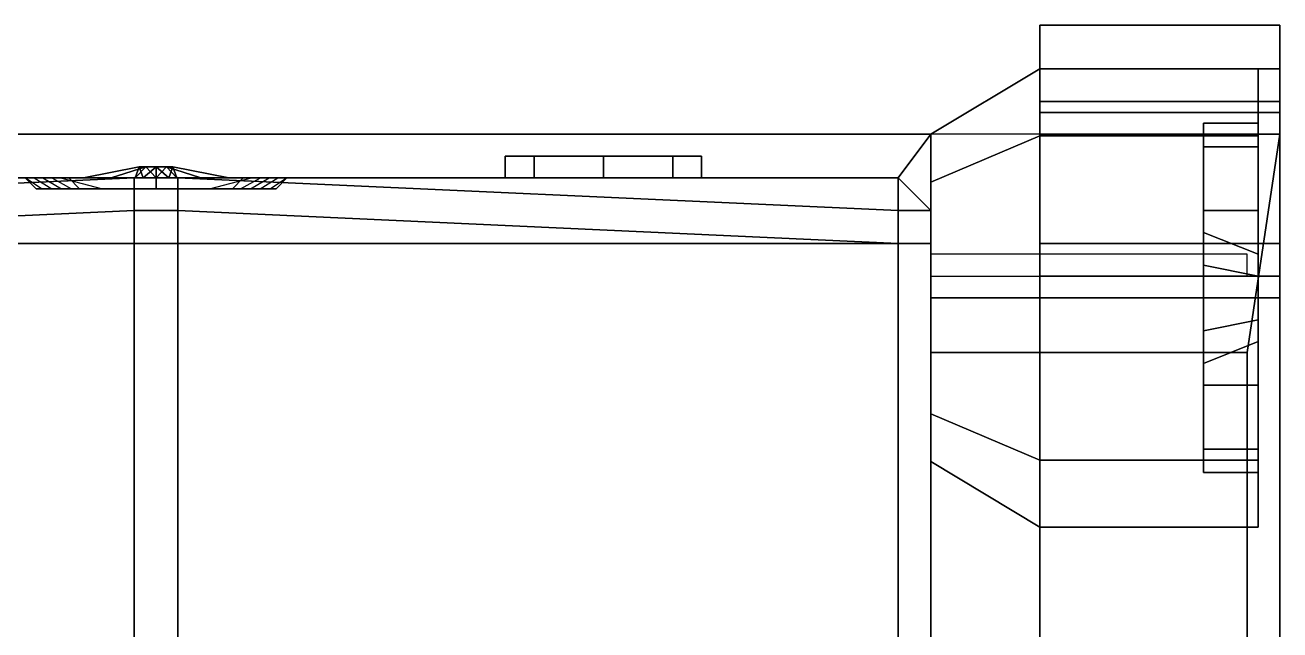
# Model space of a CAD drawing. Header units: millimetres. Extents: x -1 to 1, y -7.8 to 4.7.
# Drawn here: x -0.12 to 1.03, y 1.516 to 2.07 of the extents above; entities that cross this region are included whole.
import ezdxf

# ---------------------------------------------------------------- set-up
doc = ezdxf.new("R2010")
doc.units = ezdxf.units.MM
for name, color, linetype in [('fenders', 6, 'Continuous'), ('tracks', 3, 'Continuous'), ('wheels', 2, 'Continuous')]:
    doc.layers.add(name, color=color, linetype=linetype)

msp = doc.modelspace()

# ---------------------------------------------------------------- linework, layer by layer
for points in [[(0.81, 1.9685, 0.6185), (0.81, 2.03, 0.47), (0.71, 1.97, 0.47), (0.71, 1.9261, 0.5761)], [(0.81, 2.03, 0.47), (0.81, 1.9685, 0.3215), (0.71, 1.9261, 0.3639), (0.71, 1.97, 0.47)], [(0.71, 1.97, 0.56), (0.71, 1.35, 0.32), (-0.71, 1.35, 0.32), (-0.71, 1.97, 0.56)], [(0.71, 1.97, 0.81), (0.71, 1.97, 0.56), (-0.71, 1.97, 0.56), (-0.71, 1.97, 0.81)], [(0.68, 1.93, 0.81), (0.71, 1.97, 0.81), (-0.71, 1.97, 0.81), (-0.68, 1.93, 0.81)], [(0.71, 1.9, 0.81), (0.71, 1.97, 0.81), (0.71, 1.97, 0.81), (0.68, 1.93, 0.81)], [(0.71, -1.92, 0.47), (0.71, -1.69, 0.32), (0.71, 1.35, 0.32), (0.71, 1.97, 0.56)], [(0.71, -1.92, 0.81), (0.71, -1.92, 0.47), (0.71, 1.97, 0.56), (0.71, 1.97, 0.81)], [(0.71, 1.9261, 0.3639), (0.71, 1.82, 0.32), (0.71, 1.7139, 0.3639), (0.71, 1.97, 0.47)], [(0.71, 1.97, 0.47), (0.71, 1.7139, 0.3639), (0.71, 1.6793, 0.4475), (0.71, 1.9379, 0.5476)], [(0.81, 1.82, 0.68), (0.81, 1.9685, 0.6185), (0.71, 1.9261, 0.5761), (0.71, 1.82, 0.62)], [(0.81, 1.9685, 0.3215), (0.81, 1.82, 0.26), (0.71, 1.82, 0.32), (0.71, 1.9261, 0.3639)], [(0.3464, 1.95, 1.0236), (0.32, 1.95, 0.96), (0.32, 1.93, 0.96), (0.3464, 1.93, 1.0236)], [(0.32, 1.95, 0.96), (0.3464, 1.95, 0.8964), (0.3464, 1.93, 0.8964), (0.32, 1.93, 0.96)], [(0.5, 1.95, 0.96), (0.3464, 1.95, 0.8964), (0.32, 1.95, 0.96), (0.4736, 1.95, 1.0236)], [(0.4736, 1.95, 1.0236), (0.32, 1.95, 0.96), (0.3464, 1.95, 1.0236), (0.41, 1.95, 1.05)], [(0.41, 1.95, 1.05), (0.3464, 1.95, 1.0236), (0.3464, 1.93, 1.0236), (0.41, 1.93, 1.05)], [(0.3464, 1.95, 0.8964), (0.41, 1.95, 0.87), (0.41, 1.93, 0.87), (0.3464, 1.93, 0.8964)], [(0.4736, 1.95, 0.8964), (0.41, 1.95, 0.87), (0.3464, 1.95, 0.8964), (0.5, 1.95, 0.96)], [(0.4736, 1.95, 1.0236), (0.41, 1.95, 1.05), (0.41, 1.93, 1.05), (0.4736, 1.93, 1.0236)], [(0.41, 1.95, 0.87), (0.4736, 1.95, 0.8964), (0.4736, 1.93, 0.8964), (0.41, 1.93, 0.87)], [(0.5, 1.95, 0.96), (0.4736, 1.95, 1.0236), (0.4736, 1.93, 1.0236), (0.5, 1.93, 0.96)], [(0.4736, 1.95, 0.8964), (0.5, 1.95, 0.96), (0.5, 1.93, 0.96), (0.4736, 1.93, 0.8964)], [(-0.0118, 1.93, 1.1662), (-0.0154, 1.94, 1.155), (-0.0666, 1.93, 1.1716)], [(-0.0154, 1.94, 1.155), (-0.019, 1.93, 1.1438), (-0.0666, 1.93, 1.1716)], [(-0.019, 1.93, 1.1438), (-0.0095, 1.94, 1.1369), (-0.0411, 1.93, 1.0934)], [(-0.0095, 1.94, 1.1369), (0, 1.93, 1.13), (-0.0411, 1.93, 1.0934)], [(-0.019, 1.93, 1.1438), (-0.0154, 1.94, 1.155), (-0.0095, 1.94, 1.1369)], [(-0.0118, 1.93, 1.1662), (0, 1.94, 1.1662), (-0.0154, 1.94, 1.155)], [(0.0154, 1.94, 1.155), (-0.0095, 1.94, 1.1369), (-0.0154, 1.94, 1.155), (0, 1.94, 1.1662)], [(0, 1.94, 1.1662), (-0.0118, 1.93, 1.1662), (0, 1.93, 1.22)], [(0, 1.93, 1.13), (-0.0095, 1.94, 1.1369), (0.0095, 1.94, 1.1369)], [(0.0095, 1.94, 1.1369), (0.0095, 1.94, 1.1369), (-0.0095, 1.94, 1.1369), (0.0154, 1.94, 1.155)], [(0.0118, 1.93, 1.1662), (0, 1.94, 1.1662), (0, 1.93, 1.22)], [(0, 1.93, 1.13), (0.0095, 1.94, 1.1369), (0.0411, 1.93, 1.0934)], [(0.0118, 1.93, 1.1662), (0.0154, 1.94, 1.155), (0, 1.94, 1.1662)], [(0.0095, 1.94, 1.1369), (0.019, 1.93, 1.1438), (0.0411, 1.93, 1.0934)], [(0.019, 1.93, 1.1438), (0.0095, 1.94, 1.1369), (0.0154, 1.94, 1.155)], [(0.0154, 1.94, 1.155), (0.0118, 1.93, 1.1662), (0.0666, 1.93, 1.1716)], [(0.019, 1.93, 1.1438), (0.0154, 1.94, 1.155), (0.0666, 1.93, 1.1716)], [(-0.68, 1.9, 1.2), (-0.68, 1.87, 1.23), (-0.02, 1.9, 1.26), (-0.02, 1.93, 1.23)], [(-0.68, 1.93, 1.16), (-0.68, 1.9, 1.2), (-0.02, 1.93, 1.23)], [(0.68, 1.93, 0.81), (-0.68, 1.93, 0.81), (-0.12, 1.93, 0.87), (0.12, 1.93, 0.87)], [(-0.12, 1.93, 0.87), (-0.68, 1.93, 0.81), (-0.68, 1.93, 0.81), (-0.41, 1.93, 0.87)], [(-0.3464, 1.93, 1.0236), (-0.41, 1.93, 1.05), (-0.68, 1.93, 1.16), (-0.12, 1.93, 0.97)], [(-0.68, 1.93, 1.16), (-0.08, 1.93, 1.06), (-0.12, 1.93, 0.97), (-0.68, 1.93, 1.16)], [(-0.0666, 1.93, 1.1284), (-0.0411, 1.93, 1.0934), (-0.08, 1.93, 1.06), (-0.68, 1.93, 1.16)], [(-0.68, 1.93, 1.16), (-0.02, 1.93, 1.23), (-0.0411, 1.93, 1.2066), (-0.68, 1.93, 1.16)], [(-0.68, 1.93, 1.16), (-0.0411, 1.93, 1.2066), (-0.0666, 1.93, 1.1716), (-0.68, 1.93, 1.16)], [(-0.68, 1.93, 1.16), (-0.0666, 1.93, 1.1716), (-0.0666, 1.93, 1.1284), (-0.68, 1.93, 1.16)], [(-0.32, 1.93, 0.96), (-0.3464, 1.93, 1.0236), (-0.12, 1.93, 0.97), (-0.12, 1.93, 0.87)], [(-0.12, 1.93, 0.87), (-0.11, 1.92, 0.88), (0.11, 1.92, 0.88), (0.12, 1.93, 0.87)], [(-0.12, 1.93, 0.97), (-0.11, 1.92, 0.97), (-0.11, 1.92, 0.88), (-0.12, 1.93, 0.87)], [(-0.08, 1.93, 1.06), (-0.07, 1.92, 1.05), (-0.11, 1.92, 0.97), (-0.12, 1.93, 0.97)], [(-0.12, 1.93, 0.881), (-0.11, 1.92, 0.891), (0.11, 1.92, 0.891), (0.12, 1.93, 0.881)], [(-0.12, 1.93, 0.899), (-0.11, 1.92, 0.909), (0.11, 1.92, 0.909), (0.12, 1.93, 0.899)], [(-0.12, 1.93, 0.917), (-0.11, 1.92, 0.927), (0.11, 1.92, 0.927), (0.12, 1.93, 0.917)], [(-0.12, 1.93, 0.935), (-0.11, 1.92, 0.945), (0.11, 1.92, 0.945), (0.12, 1.93, 0.935)], [(-0.12, 1.93, 0.953), (-0.11, 1.92, 0.963), (0.11, 1.92, 0.963), (0.12, 1.93, 0.953)], [(-0.1196, 1.93, 0.971), (-0.1045, 1.92, 0.981), (0.1045, 1.92, 0.981), (0.1196, 1.93, 0.971)], [(-0.1116, 1.93, 0.989), (-0.0955, 1.92, 0.999), (0.0955, 1.92, 0.999), (0.1116, 1.93, 0.989)], [(-0.1036, 1.93, 1.007), (-0.0865, 1.92, 1.017), (0.0865, 1.92, 1.017), (0.1036, 1.93, 1.007)], [(-0.0956, 1.93, 1.025), (-0.0775, 1.92, 1.035), (0.0775, 1.92, 1.035), (0.0956, 1.93, 1.025)], [(-0.0876, 1.93, 1.043), (-0.049, 1.92, 1.053), (0.049, 1.92, 1.053), (0.0876, 1.93, 1.043)], [(0, 1.93, 1.07), (0, 1.92, 1.06), (-0.07, 1.92, 1.05), (-0.08, 1.93, 1.06)], [(0, 1.93, 1.08), (0, 1.93, 1.07), (-0.08, 1.93, 1.06), (-0.0411, 1.93, 1.0934)], [(-0.0118, 1.93, 1.1662), (-0.0118, 1.93, 1.1662), (-0.0666, 1.93, 1.1716), (-0.0411, 1.93, 1.2066)], [(-0.019, 1.93, 1.1438), (-0.019, 1.93, 1.1438), (-0.0666, 1.93, 1.1284), (-0.0666, 1.93, 1.1716)], [(-0.019, 1.93, 1.1438), (-0.019, 1.93, 1.1438), (-0.0411, 1.93, 1.0934), (-0.0666, 1.93, 1.1284)], [(-0.0118, 1.93, 1.1662), (-0.0118, 1.93, 1.1662), (-0.0411, 1.93, 1.2066), (0, 1.93, 1.22)], [(0, 1.93, 1.13), (0, 1.93, 1.13), (0, 1.93, 1.08), (-0.0411, 1.93, 1.0934)], [(-0.0411, 1.93, 1.2066), (-0.02, 1.93, 1.23), (0, 1.93, 1.22), (-0.0411, 1.93, 1.2066)], [(-0.02, 1.93, 1.23), (-0.02, 1.9, 1.26), (0.02, 1.9, 1.26), (0.02, 1.93, 1.23)], [(0, 1.93, 1.22), (-0.02, 1.93, 1.23), (0.02, 1.93, 1.23), (0, 1.93, 1.22)], [(0.0118, 1.93, 1.1662), (0.0118, 1.93, 1.1662), (0, 1.93, 1.22), (0.0411, 1.93, 1.2066)], [(0, 1.93, 1.13), (0, 1.93, 1.13), (0.0411, 1.93, 1.0934), (0, 1.93, 1.08)], [(0.08, 1.93, 1.06), (0.07, 1.92, 1.05), (0, 1.92, 1.06), (0, 1.93, 1.07)], [(0.0411, 1.93, 1.0934), (0.08, 1.93, 1.06), (0, 1.93, 1.07), (0, 1.93, 1.08)], [(0.0411, 1.93, 1.2066), (0, 1.93, 1.22), (0.02, 1.93, 1.23), (0.0411, 1.93, 1.2066)], [(0.0118, 1.93, 1.1662), (0.0118, 1.93, 1.1662), (0.0411, 1.93, 1.2066), (0.0666, 1.93, 1.1716)], [(0.019, 1.93, 1.1438), (0.019, 1.93, 1.1438), (0.0666, 1.93, 1.1284), (0.0411, 1.93, 1.0934)], [(0.019, 1.93, 1.1438), (0.019, 1.93, 1.1438), (0.0666, 1.93, 1.1716), (0.0666, 1.93, 1.1284)], [(0.02, 1.93, 1.23), (0.02, 1.9, 1.26), (0.68, 1.87, 1.23), (0.68, 1.9, 1.2)], [(0.68, 1.93, 1.16), (0.0411, 1.93, 1.2066), (0.02, 1.93, 1.23), (0.68, 1.93, 1.16)], [(0.0666, 1.93, 1.1284), (0.68, 1.93, 1.16), (0.08, 1.93, 1.06), (0.0411, 1.93, 1.0934)], [(0.68, 1.93, 1.16), (0.0666, 1.93, 1.1716), (0.0411, 1.93, 1.2066), (0.68, 1.93, 1.16)], [(0.68, 1.93, 1.16), (0.0666, 1.93, 1.1284), (0.0666, 1.93, 1.1716), (0.68, 1.93, 1.16)], [(0.12, 1.93, 0.97), (0.11, 1.92, 0.97), (0.07, 1.92, 1.05), (0.08, 1.93, 1.06)], [(0.68, 1.93, 1.16), (0.12, 1.93, 0.97), (0.08, 1.93, 1.06), (0.68, 1.93, 1.16)], [(0.12, 1.93, 0.87), (0.11, 1.92, 0.88), (0.11, 1.92, 0.97), (0.12, 1.93, 0.97)], [(0.68, 1.93, 0.81), (0.12, 1.93, 0.87), (0.12, 1.93, 0.87), (0.41, 1.93, 0.87)], [(0.3464, 1.93, 0.8964), (0.41, 1.93, 0.87), (0.12, 1.93, 0.87)], [(0.32, 1.93, 0.96), (0.3464, 1.93, 0.8964), (0.12, 1.93, 0.87)], [(0.3464, 1.93, 1.0236), (0.32, 1.93, 0.96), (0.12, 1.93, 0.87), (0.12, 1.93, 0.97)], [(0.41, 1.93, 1.05), (0.3464, 1.93, 1.0236), (0.12, 1.93, 0.97), (0.68, 1.93, 1.16)], [(0.68, 1.93, 0.81), (0.41, 1.93, 0.87), (0.41, 1.93, 0.87), (0.4736, 1.93, 0.8964)], [(0.68, 1.93, 0.81), (0.4736, 1.93, 0.8964), (0.4736, 1.93, 0.8964), (0.5, 1.93, 0.96)], [(0.68, 1.93, 1.16), (0.68, 1.93, 0.81), (0.5, 1.93, 0.96), (0.4736, 1.93, 1.0236)], [(0.71, 1.9, 1.16), (0.71, 1.9, 0.81), (0.68, 1.93, 0.81), (0.68, 1.93, 1.16)], [(-0.11, 1.92, 0.88), (-0.11, 1.92, 0.97), (0.11, 1.92, 0.97), (0.11, 1.92, 0.88)], [(-0.11, 1.92, 0.97), (-0.07, 1.92, 1.05), (0.07, 1.92, 1.05), (0.11, 1.92, 0.97)], [(-0.07, 1.92, 1.05), (0, 1.92, 1.06), (0, 1.92, 1.06), (0.07, 1.92, 1.05)], [(-0.68, 1.87, 1.23), (-0.68, 1.87, 1.23), (-0.02, 1.87, 1.27), (-0.02, 1.9, 1.26)], [(-0.02, 1.9, 1.26), (-0.02, 1.87, 1.27), (0.02, 1.87, 1.27), (0.02, 1.9, 1.26)], [(0.02, 1.9, 1.26), (0.02, 1.87, 1.27), (0.68, 1.87, 1.23)], [(0.71, 1.05, 1.29), (0.71, 1.19, 0.99), (0.71, 1.77, 0.99), (0.71, 1.9, 1.16)], [(0.71, 1.05, 1.29), (0.71, 1.05, 1.29), (0.71, 1.9, 1.16), (0.71, 1.87, 1.19)], [(0.71, 1.77, 0.99), (0.71, 1.77, 0.81), (0.71, 1.9, 0.81), (0.71, 1.9, 1.16)], [(-0.68, 1.87, 1.23), (-0.68, 1.05, 1.34), (-0.02, 1.08, 1.39), (-0.02, 1.87, 1.27)], [(-0.02, 1.87, 1.27), (-0.02, 1.08, 1.39), (0.02, 1.08, 1.39), (0.02, 1.87, 1.27)], [(0.02, 1.87, 1.27), (0.02, 1.08, 1.39), (0.68, 1.05, 1.34), (0.68, 1.87, 1.23)], [(0.81, 1.6715, 0.6185), (0.81, 1.82, 0.68), (0.71, 1.82, 0.62), (0.71, 1.7139, 0.5761)], [(0.81, 1.82, 0.26), (0.81, 1.6715, 0.3215), (0.71, 1.7139, 0.3639), (0.71, 1.82, 0.32)], [(1, 1.77, 0.99), (1, 1.77, 0.81), (0.71, 1.77, 0.81), (0.71, 1.77, 0.99)], [(0.71, 1.77, 0.99), (0.71, 1.19, 0.99), (1, 1.19, 0.99), (1, 1.77, 0.99)], [(1, 1.19, 0.99), (1, 1.19, 0.81), (1, 1.77, 0.81), (1, 1.77, 0.99)], [(0.81, 1.61, 0.47), (0.81, 1.6715, 0.6185), (0.71, 1.7139, 0.5761), (0.71, 1.67, 0.47)], [(0.81, 1.6715, 0.3215), (0.81, 1.61, 0.47), (0.71, 1.67, 0.47), (0.71, 1.7139, 0.3639)]]:
    msp.add_3dface(points)
at = {"color": 0}
for points in [[(0.68, 1.9, 1.2), (0.68, 1.93, 1.16), (0.02, 1.93, 1.23)], [(0.68, 1.9, 1.2), (0.71, 1.9, 1.16), (0.68, 1.93, 1.16)], [(0.68, 1.87, 1.23), (0.71, 1.87, 1.19), (0.71, 1.9, 1.16), (0.68, 1.9, 1.2)], [(0.68, 1.05, 1.34), (0.71, 1.05, 1.29), (0.71, 1.87, 1.19), (0.68, 1.87, 1.23)]]:
    msp.add_3dface(points, dxfattribs=at)
at = {"layer": 'fenders'}
for points in [[(0.71, 1.97, 0.81), (0.71, 1.77, 0.81), (1, 1.77, 0.81), (1.03, 1.97, 0.81)], [(1, 1.77, 0.81), (1, 1.19, 0.81), (1.03, -1.96, 0.81), (1.03, 1.97, 0.81)], [(1.03, 1.97, 0.81), (1.03, -1.96, 0.81), (1.03, -1.96, 0.79), (1.03, 1.97, 0.79)], [(0.71, 1.86, 1.11), (0.71, 1.84, 1.11), (1, 1.84, 0.81), (1, 1.86, 0.81)]]:
    msp.add_3dface(points, dxfattribs=at)
at = {"layer": 'tracks'}
for points in [[(1.03, 2.07, 0.47), (1.03, 1.99, 0.29), (0.81, 1.99, 0.29), (0.81, 2.07, 0.47)], [(0.81, 2.07, 0.47), (0.81, 1.99, 0.29), (0.81, 1.97, 0.32), (0.81, 2.03, 0.47)], [(1.03, 2, 0.64), (1.03, 2.07, 0.47), (0.81, 2.07, 0.47), (0.81, 2, 0.64)], [(0.81, 2, 0.64), (0.81, 2.07, 0.47), (0.81, 2.03, 0.47), (0.81, 1.97, 0.62)], [(1.03, 1.97, 0.32), (1.03, 1.99, 0.29), (1.03, 2.07, 0.47), (1.03, 2.03, 0.47)], [(1.03, 2.03, 0.47), (1.03, 2.07, 0.47), (1.03, 2, 0.64), (1.03, 1.97, 0.62)], [(0.81, 1.97, 0.62), (0.81, 2.03, 0.47), (1.03, 2.03, 0.47), (1.03, 1.97, 0.62)], [(0.81, 2.03, 0.47), (0.81, 1.97, 0.32), (1.03, 1.97, 0.32), (1.03, 2.03, 0.47)], [(0.81, 1.82, 0.71), (0.81, 2, 0.64), (0.81, 1.97, 0.62), (0.81, 1.82, 0.68)], [(1.03, 1.82, 0.71), (1.03, 2, 0.64), (0.81, 2, 0.64), (0.81, 1.82, 0.71)], [(0.81, 1.99, 0.29), (0.81, 1.87, 0.22), (0.81, 1.84, 0.25), (0.81, 1.97, 0.32)], [(1.03, 1.99, 0.29), (1.03, 1.87, 0.22), (0.81, 1.87, 0.22), (0.81, 1.99, 0.29)], [(1.03, 1.97, 0.62), (1.03, 2, 0.64), (1.03, 1.82, 0.71), (1.03, 1.82, 0.68)], [(1.03, 1.84, 0.25), (1.03, 1.87, 0.22), (1.03, 1.99, 0.29), (1.03, 1.97, 0.32)], [(0.81, 1.97, 0.32), (0.81, 1.84, 0.25), (1.03, 1.84, 0.25), (1.03, 1.97, 0.32)], [(0.81, 1.82, 0.68), (0.81, 1.97, 0.62), (1.03, 1.97, 0.62), (1.03, 1.82, 0.68)], [(1.03, 1.87, 0.22), (1.03, 1.32), (0.81, 1.32), (0.81, 1.87, 0.22)], [(0.81, 1.87, 0.22), (0.81, 1.32), (0.81, 1.31, 0.04), (0.81, 1.84, 0.25)], [(1.03, 1.31, 0.04), (1.03, 1.32), (1.03, 1.87, 0.22), (1.03, 1.84, 0.25)], [(0.81, 1.84, 0.25), (0.81, 1.31, 0.04), (1.03, 1.31, 0.04), (1.03, 1.84, 0.25)], [(1.03, 0.49, 0.74), (1.03, 1.82, 0.71), (0.81, 1.82, 0.71), (0.81, 0.49, 0.74)], [(0.81, 0.49, 0.74), (0.81, 1.82, 0.71), (0.81, 1.82, 0.68), (0.81, 0.49, 0.71)], [(0.81, 0.49, 0.71), (0.81, 1.82, 0.68), (1.03, 1.82, 0.68), (1.03, 0.49, 0.71)], [(1.03, 1.82, 0.68), (1.03, 1.82, 0.71), (1.03, 0.49, 0.74), (1.03, 0.49, 0.71)]]:
    msp.add_3dface(points, dxfattribs=at)
at = {"layer": 'wheels'}
for points in [[(0.81, 2.03, 0.47), (0.81, 1.9685, 0.6185), (1.01, 1.9685, 0.6185), (1.01, 2.03, 0.47)], [(0.81, 1.9685, 0.3215), (0.81, 2.03, 0.47), (1.01, 2.03, 0.47), (1.01, 1.9685, 0.3215)], [(1.01, 2.03, 0.47), (1.01, 1.9685, 0.6185), (1.01, 1.9586, 0.55), (1.01, 1.98, 0.47)], [(1.01, 1.9685, 0.3215), (1.01, 2.03, 0.47), (1.01, 1.98, 0.47), (1.01, 1.9586, 0.39)], [(0.96, 1.88, 0.47), (0.96, 1.88, 0.47), (0.96, 1.98, 0.47), (0.96, 1.9586, 0.55)], [(0.96, 1.9586, 0.55), (0.96, 1.98, 0.47), (1.01, 1.98, 0.47), (1.01, 1.9586, 0.55)], [(0.96, 1.88, 0.47), (0.96, 1.85, 0.418), (0.96, 1.9586, 0.39), (0.96, 1.98, 0.47)], [(0.96, 1.98, 0.47), (0.96, 1.9586, 0.39), (1.01, 1.9586, 0.39), (1.01, 1.98, 0.47)], [(0.81, 1.82, 0.26), (0.81, 1.9685, 0.3215), (1.01, 1.9685, 0.3215), (1.01, 1.82, 0.26)], [(0.81, 1.9685, 0.6185), (0.81, 1.82, 0.68), (1.01, 1.82, 0.68), (1.01, 1.9685, 0.6185)], [(1.01, 1.82, 0.26), (1.01, 1.9685, 0.3215), (1.01, 1.9, 0.3314), (1.01, 1.82, 0.31)], [(1.01, 1.9685, 0.3215), (1.01, 1.9685, 0.3215), (1.01, 1.9586, 0.39), (1.01, 1.9, 0.3314)], [(1.01, 1.9685, 0.6185), (1.01, 1.82, 0.68), (1.01, 1.82, 0.63), (1.01, 1.9, 0.6086)], [(1.01, 1.9685, 0.6185), (1.01, 1.9685, 0.6185), (1.01, 1.9, 0.6086), (1.01, 1.9586, 0.55)], [(0.96, 1.85, 0.522), (0.96, 1.88, 0.47), (0.96, 1.9586, 0.55), (0.96, 1.9, 0.6086)], [(0.96, 1.85, 0.418), (0.96, 1.85, 0.418), (0.96, 1.9, 0.3314), (0.96, 1.9586, 0.39)], [(0.96, 1.9586, 0.39), (0.96, 1.9, 0.3314), (1.01, 1.9, 0.3314), (1.01, 1.9586, 0.39)], [(0.96, 1.9, 0.6086), (0.96, 1.9586, 0.55), (1.01, 1.9586, 0.55), (1.01, 1.9, 0.6086)], [(0.96, 1.85, 0.418), (0.96, 1.79, 0.418), (0.96, 1.82, 0.31), (0.96, 1.9, 0.3314)], [(0.96, 1.9, 0.3314), (0.96, 1.82, 0.31), (1.01, 1.82, 0.31), (1.01, 1.9, 0.3314)], [(0.96, 1.85, 0.522), (0.96, 1.85, 0.522), (0.96, 1.9, 0.6086), (0.96, 1.82, 0.63)], [(0.96, 1.82, 0.63), (0.96, 1.9, 0.6086), (1.01, 1.9, 0.6086), (1.01, 1.82, 0.63)], [(0.96, 1.88, 0.47), (0.96, 1.85, 0.522), (1.01, 1.84, 0.5046), (1.01, 1.86, 0.47)], [(0.96, 1.85, 0.418), (0.96, 1.88, 0.47), (1.01, 1.86, 0.47), (1.01, 1.84, 0.4354)], [(1.01, 1.86, 0.47), (1.01, 1.78, 0.47), (1.01, 1.8, 0.4354), (1.01, 1.84, 0.4354)], [(1.01, 1.84, 0.5046), (1.01, 1.8, 0.5046), (1.01, 1.78, 0.47), (1.01, 1.86, 0.47)], [(0.96, 1.85, 0.522), (0.96, 1.79, 0.522), (1.01, 1.8, 0.5046), (1.01, 1.84, 0.5046)], [(0.96, 1.79, 0.418), (0.96, 1.85, 0.418), (1.01, 1.84, 0.4354), (1.01, 1.8, 0.4354)], [(0.96, 1.79, 0.522), (0.96, 1.85, 0.522), (0.96, 1.82, 0.63), (0.96, 1.74, 0.6086)], [(0.81, 1.6715, 0.3215), (0.81, 1.82, 0.26), (1.01, 1.82, 0.26), (1.01, 1.6715, 0.3215)], [(0.81, 1.82, 0.68), (0.81, 1.6715, 0.6185), (1.01, 1.6715, 0.6185), (1.01, 1.82, 0.68)], [(0.96, 1.79, 0.418), (0.96, 1.79, 0.418), (0.96, 1.74, 0.3314), (0.96, 1.82, 0.31)], [(0.96, 1.82, 0.31), (0.96, 1.74, 0.3314), (1.01, 1.74, 0.3314), (1.01, 1.82, 0.31)], [(0.96, 1.74, 0.6086), (0.96, 1.82, 0.63), (1.01, 1.82, 0.63), (1.01, 1.74, 0.6086)], [(1.01, 1.6715, 0.3215), (1.01, 1.82, 0.26), (1.01, 1.82, 0.31), (1.01, 1.74, 0.3314)], [(1.01, 1.82, 0.68), (1.01, 1.6715, 0.6185), (1.01, 1.74, 0.6086), (1.01, 1.82, 0.63)], [(0.96, 1.79, 0.522), (0.96, 1.76, 0.47), (1.01, 1.78, 0.47), (1.01, 1.8, 0.5046)], [(0.96, 1.76, 0.47), (0.96, 1.79, 0.418), (1.01, 1.8, 0.4354), (1.01, 1.78, 0.47)], [(0.96, 1.76, 0.47), (0.96, 1.79, 0.522), (0.96, 1.6814, 0.55), (0.96, 1.66, 0.47)], [(0.96, 1.79, 0.418), (0.96, 1.76, 0.47), (0.96, 1.6814, 0.39), (0.96, 1.74, 0.3314)], [(0.96, 1.79, 0.522), (0.96, 1.79, 0.522), (0.96, 1.74, 0.6086), (0.96, 1.6814, 0.55)], [(0.96, 1.76, 0.47), (0.96, 1.76, 0.47), (0.96, 1.66, 0.47), (0.96, 1.6814, 0.39)], [(0.96, 1.74, 0.3314), (0.96, 1.6814, 0.39), (1.01, 1.6814, 0.39), (1.01, 1.74, 0.3314)], [(0.96, 1.6814, 0.55), (0.96, 1.74, 0.6086), (1.01, 1.74, 0.6086), (1.01, 1.6814, 0.55)], [(1.01, 1.6715, 0.3215), (1.01, 1.6715, 0.3215), (1.01, 1.74, 0.3314), (1.01, 1.6814, 0.39)], [(1.01, 1.6715, 0.6185), (1.01, 1.6715, 0.6185), (1.01, 1.6814, 0.55), (1.01, 1.74, 0.6086)], [(0.96, 1.66, 0.47), (0.96, 1.6814, 0.55), (1.01, 1.6814, 0.55), (1.01, 1.66, 0.47)], [(0.96, 1.6814, 0.39), (0.96, 1.66, 0.47), (1.01, 1.66, 0.47), (1.01, 1.6814, 0.39)], [(1.01, 1.6715, 0.6185), (1.01, 1.61, 0.47), (1.01, 1.66, 0.47), (1.01, 1.6814, 0.55)], [(1.01, 1.61, 0.47), (1.01, 1.6715, 0.3215), (1.01, 1.6814, 0.39), (1.01, 1.66, 0.47)], [(0.81, 1.6715, 0.6185), (0.81, 1.61, 0.47), (1.01, 1.61, 0.47), (1.01, 1.6715, 0.6185)], [(0.81, 1.61, 0.47), (0.81, 1.6715, 0.3215), (1.01, 1.6715, 0.3215), (1.01, 1.61, 0.47)]]:
    msp.add_3dface(points, dxfattribs=at)

doc.saveas('drawing.dxf')
